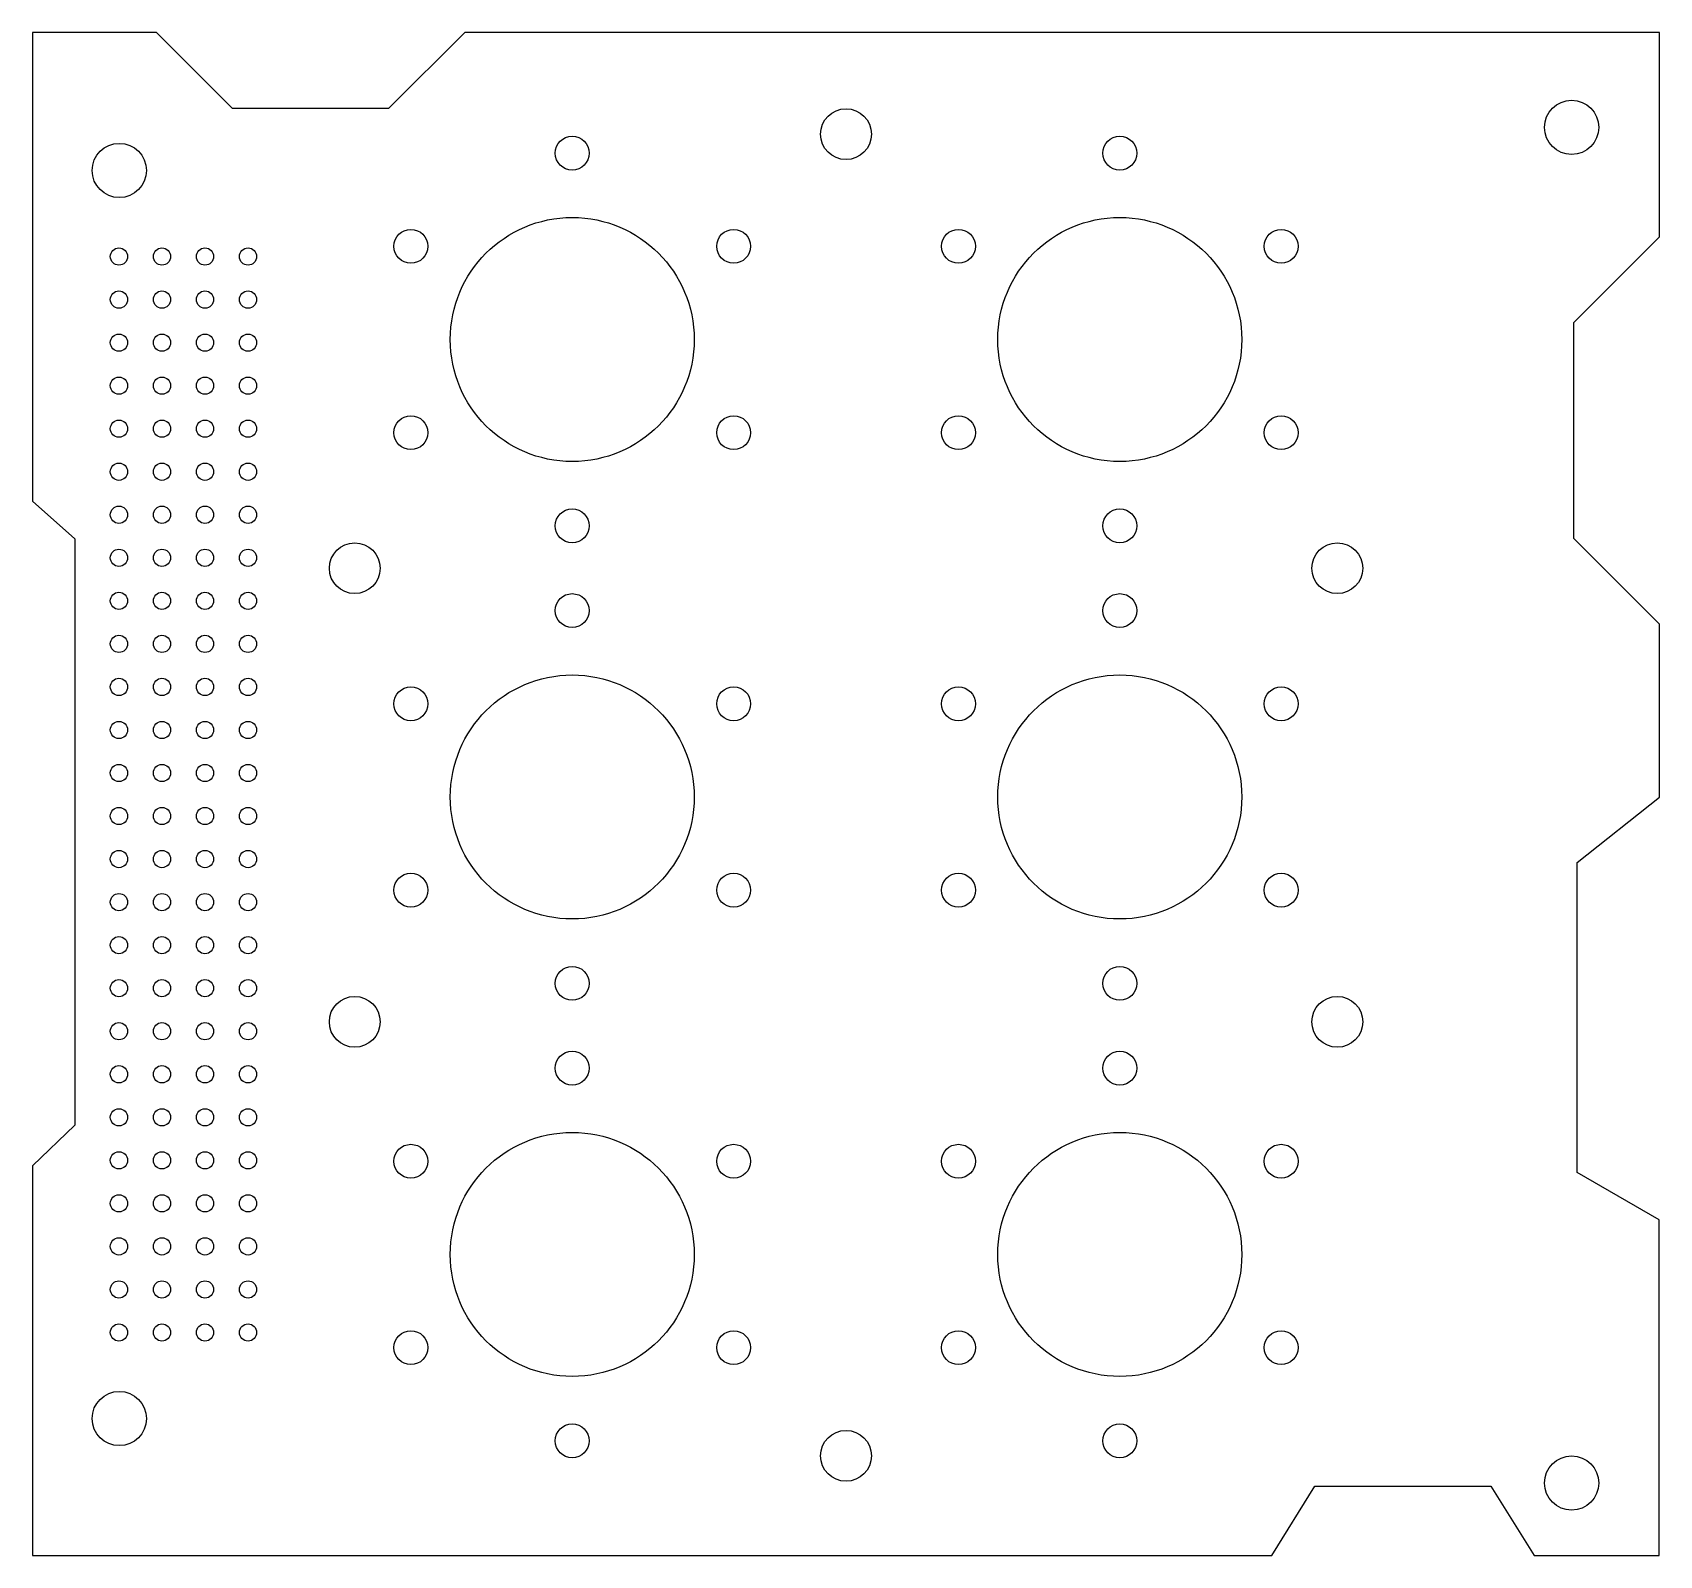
# Model space of a CAD drawing. Header units: millimetres. Extents: x -109.2 to -13.2, y 1.3 to 91.2.
import ezdxf

# ---------------------------------------------------------------- set-up
doc = ezdxf.new("R2010")
doc.units = ezdxf.units.MM

msp = doc.modelspace()

# ---------------------------------------------------------------- linework, layer by layer
msp.add_lwpolyline([(-18.237, 74.041), (-13.183, 79.096), (-13.183, 91.15), (-83.71, 91.15), (-88.2, 86.67), (-97.42, 86.67), (-101.9, 91.15), (-109.22, 91.15), (-109.22, 63.5), (-106.72, 61.27), (-106.72, 26.67), (-109.22, 24.27), (-109.22, 1.27), (-36.068, 1.27), (-33.52, 5.366), (-23.13, 5.366), (-20.574, 1.27), (-13.208, 1.27), (-13.208, 21.082), (-18.034, 23.876), (-18.034, 42.164), (-13.183, 46.025), (-13.183, 56.236), (-18.237, 61.29)], close=True)
for centre, radius in [((-61.2, 85.15), 1.5), ((-18.37, 85.55), 1.6), ((-104.1, 83.01), 1.6), ((-77.361, 84.034), 1), ((-45.039, 84.034), 1), ((-77.361, 73.034), 7.2), ((-45.039, 73.034), 7.2), ((-86.887, 78.534), 1), ((-67.835, 78.534), 1), ((-54.565, 78.534), 1), ((-35.513, 78.534), 1), ((-104.12, 77.93), 0.508), ((-101.58, 77.93), 0.508), ((-99.04, 77.93), 0.508), ((-96.5, 77.93), 0.508), ((-104.12, 75.39), 0.508), ((-101.58, 75.39), 0.508), ((-99.04, 75.39), 0.508), ((-96.5, 75.39), 0.508), ((-104.12, 72.85), 0.508), ((-101.58, 72.85), 0.508), ((-99.04, 72.85), 0.508), ((-96.5, 72.85), 0.508), ((-104.12, 70.31), 0.508), ((-101.58, 70.31), 0.508), ((-99.04, 70.31), 0.508), ((-96.5, 70.31), 0.508), ((-104.12, 67.77), 0.508), ((-101.58, 67.77), 0.508), ((-99.04, 67.77), 0.508), ((-96.5, 67.77), 0.508), ((-86.887, 67.534), 1), ((-67.835, 67.534), 1), ((-54.565, 67.534), 1), ((-35.513, 67.534), 1), ((-104.12, 65.23), 0.508), ((-101.58, 65.23), 0.508), ((-99.04, 65.23), 0.508), ((-96.5, 65.23), 0.508), ((-104.12, 62.69), 0.508), ((-101.58, 62.69), 0.508), ((-99.04, 62.69), 0.508), ((-96.5, 62.69), 0.508), ((-77.361, 62.034), 1), ((-45.039, 62.034), 1), ((-104.12, 60.15), 0.508), ((-101.58, 60.15), 0.508), ((-99.04, 60.15), 0.508), ((-96.5, 60.15), 0.508), ((-90.2, 59.534), 1.5), ((-32.2, 59.534), 1.5), ((-104.12, 57.61), 0.508), ((-101.58, 57.61), 0.508), ((-99.04, 57.61), 0.508), ((-96.5, 57.61), 0.508), ((-77.361, 57.034), 1), ((-45.039, 57.034), 1), ((-104.12, 55.07), 0.508), ((-101.58, 55.07), 0.508), ((-99.04, 55.07), 0.508), ((-96.5, 55.07), 0.508), ((-104.12, 52.53), 0.508), ((-101.58, 52.53), 0.508), ((-99.04, 52.53), 0.508), ((-96.5, 52.53), 0.508), ((-77.361, 46.034), 7.2), ((-45.039, 46.034), 7.2), ((-86.887, 51.534), 1), ((-67.835, 51.534), 1), ((-54.565, 51.534), 1), ((-35.513, 51.534), 1), ((-104.12, 49.99), 0.508), ((-101.58, 49.99), 0.508), ((-99.04, 49.99), 0.508), ((-96.5, 49.99), 0.508), ((-104.12, 47.45), 0.508), ((-101.58, 47.45), 0.508), ((-99.04, 47.45), 0.508), ((-96.5, 47.45), 0.508), ((-104.12, 44.91), 0.508), ((-101.58, 44.91), 0.508), ((-99.04, 44.91), 0.508), ((-96.5, 44.91), 0.508), ((-104.12, 42.37), 0.508), ((-101.58, 42.37), 0.508), ((-99.04, 42.37), 0.508), ((-96.5, 42.37), 0.508), ((-86.887, 40.534), 1), ((-67.835, 40.534), 1), ((-54.565, 40.534), 1), ((-35.513, 40.534), 1), ((-104.12, 39.83), 0.508), ((-101.58, 39.83), 0.508), ((-99.04, 39.83), 0.508), ((-96.5, 39.83), 0.508), ((-104.12, 37.29), 0.508), ((-101.58, 37.29), 0.508), ((-99.04, 37.29), 0.508), ((-96.5, 37.29), 0.508), ((-77.361, 35.034), 1), ((-45.039, 35.034), 1), ((-104.12, 34.75), 0.508), ((-101.58, 34.75), 0.508), ((-99.04, 34.75), 0.508), ((-96.5, 34.75), 0.508), ((-90.2, 32.766), 1.5), ((-32.2, 32.766), 1.5), ((-104.12, 32.21), 0.508), ((-101.58, 32.21), 0.508), ((-99.04, 32.21), 0.508), ((-96.5, 32.21), 0.508), ((-77.361, 30.034), 1), ((-45.039, 30.034), 1), ((-104.12, 29.67), 0.508), ((-101.58, 29.67), 0.508), ((-99.04, 29.67), 0.508), ((-96.5, 29.67), 0.508), ((-104.12, 27.13), 0.508), ((-101.58, 27.13), 0.508), ((-99.04, 27.13), 0.508), ((-96.5, 27.13), 0.508), ((-77.361, 19.034), 7.2), ((-45.039, 19.034), 7.2), ((-104.12, 24.59), 0.508), ((-101.58, 24.59), 0.508), ((-99.04, 24.59), 0.508), ((-96.5, 24.59), 0.508), ((-86.887, 24.534), 1), ((-67.835, 24.534), 1), ((-54.565, 24.534), 1), ((-35.513, 24.534), 1), ((-104.12, 22.05), 0.508), ((-101.58, 22.05), 0.508), ((-99.04, 22.05), 0.508), ((-96.5, 22.05), 0.508), ((-104.12, 19.51), 0.508), ((-101.58, 19.51), 0.508), ((-99.04, 19.51), 0.508), ((-96.5, 19.51), 0.508), ((-104.12, 16.97), 0.508), ((-101.58, 16.97), 0.508), ((-99.04, 16.97), 0.508), ((-96.5, 16.97), 0.508), ((-104.12, 14.43), 0.508), ((-101.58, 14.43), 0.508), ((-99.04, 14.43), 0.508), ((-96.5, 14.43), 0.508), ((-86.887, 13.534), 1), ((-67.835, 13.534), 1), ((-54.565, 13.534), 1), ((-35.513, 13.534), 1), ((-104.1, 9.35), 1.6), ((-77.361, 8.034), 1), ((-61.2, 7.15), 1.5), ((-45.039, 8.034), 1), ((-18.37, 5.54), 1.6)]:
    msp.add_circle(centre, radius)

doc.saveas('drawing.dxf')
